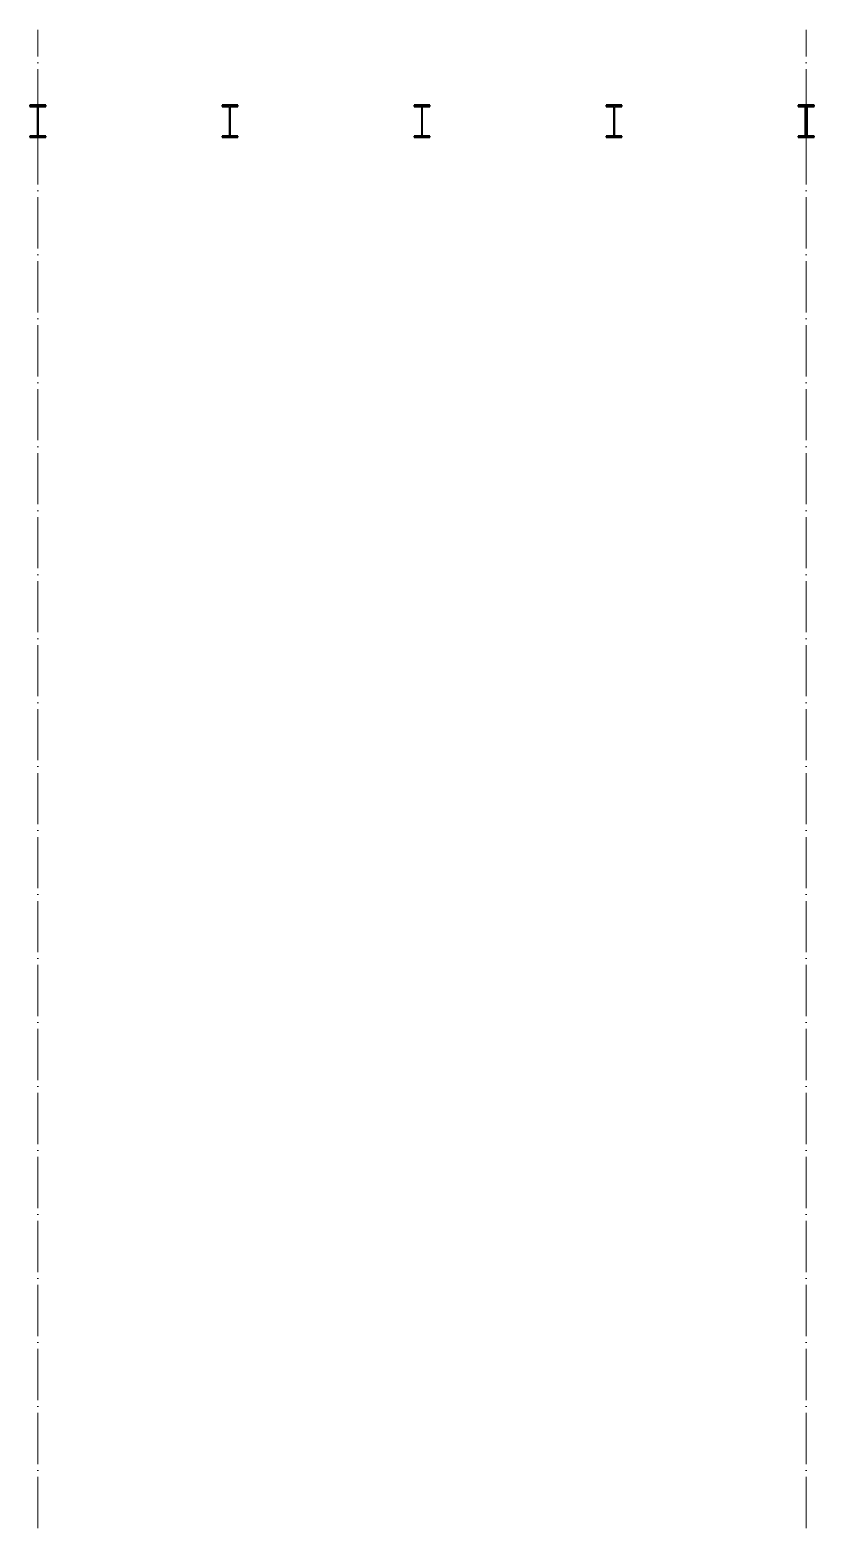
# Model space of a CAD drawing. Header units: millimetres. Extents: x 2655748 to 2694748, y -660716 to -632898.
# Drawn here: x 2655748 to 2661872, y -647284 to -635575 of the extents above; entities that cross this region are included whole.
import ezdxf

# ---------------------------------------------------------------- set-up
doc = ezdxf.new("R2010")
doc.units = ezdxf.units.MM
doc.header["$LTSCALE"] = 20
doc.linetypes.add('_ШПТ__20_т__2_5__Линия сетки', pattern=[25, 20, -2.5, 0, -2.5])
doc.linetypes.add('CENTER', pattern=[50.8, 31.75, -6.35, 6.35, -6.35])
doc.layers.add('Каркас несущий', color=7, linetype='Continuous', lineweight=18, true_color=0x800040)
doc.layers.add('ОСИ', color=251, linetype='CENTER', lineweight=18)
doc.layers.add('Стены', color=7, linetype='Continuous', lineweight=18)

# ---------------------------------------------------------------- blocks, each defined once
blk = doc.blocks.new('250_Балка_Двутавр_ГОСТ Р 57837-2017 - 25Б1-1235182-_О__Р__2-2_')
at = {"layer": 'Каркас несущий', "color": 7, "lineweight": 40}
for p, q in [((62, 8468), (-62, 8468)), ((-62, 8468), (-62, 8460)), ((-62, 8460), (-2.5, 8460)), ((-2.5, 8460), (-2.5, 8228)), ((2.5, 8228), (2.5, 8460)), ((2.5, 8460), (62, 8460)), ((62, 8460), (62, 8468)), ((-2.5, 8228), (-62, 8228)), ((-62, 8228), (-62, 8220)), ((-62, 8220), (62, 8220)), ((62, 8228), (2.5, 8228)), ((62, 8220), (62, 8228))]:
    blk.add_line(p, q, dxfattribs=at)
blk = doc.blocks.new('250_Балка_Двутавр_ГОСТ Р 57837-2017 - 25Б1-1235184-_О__Р__2-2_')
at = {"layer": 'Каркас несущий', "color": 7, "lineweight": 40}
for p, q in [((1562, 8468), (1438, 8468)), ((1438, 8468), (1438, 8460)), ((1438, 8460), (1497.5, 8460)), ((1497.5, 8460), (1497.5, 8228)), ((1502.5, 8228), (1502.5, 8460)), ((1502.5, 8460), (1562, 8460)), ((1562, 8460), (1562, 8468)), ((1497.5, 8228), (1438, 8228)), ((1438, 8228), (1438, 8220)), ((1438, 8220), (1562, 8220)), ((1562, 8228), (1502.5, 8228)), ((1562, 8220), (1562, 8228))]:
    blk.add_line(p, q, dxfattribs=at)
blk = doc.blocks.new('250_Балка_Двутавр_ГОСТ Р 57837-2017 - 25Б1-1235185-_О__Р__2-2_')
at = {"layer": 'Каркас несущий', "color": 7, "lineweight": 40}
for p, q in [((3062, 8468), (2938, 8468)), ((2938, 8468), (2938, 8460)), ((2938, 8460), (2997.5, 8460)), ((2997.5, 8460), (2997.5, 8228)), ((3002.5, 8228), (3002.5, 8460)), ((3002.5, 8460), (3062, 8460)), ((3062, 8460), (3062, 8468)), ((2997.5, 8228), (2938, 8228)), ((2938, 8228), (2938, 8220)), ((2938, 8220), (3062, 8220)), ((3062, 8228), (3002.5, 8228)), ((3062, 8220), (3062, 8228))]:
    blk.add_line(p, q, dxfattribs=at)
blk = doc.blocks.new('250_Балка_Двутавр_ГОСТ Р 57837-2017 - 25Б1-1235186-_О__Р__2-2_')
at = {"layer": 'Каркас несущий', "color": 7, "lineweight": 40}
for p, q in [((4562, 8468), (4438, 8468)), ((4438, 8468), (4438, 8460)), ((4438, 8460), (4497.5, 8460)), ((4497.5, 8460), (4497.5, 8228)), ((4502.5, 8228), (4502.5, 8460)), ((4502.5, 8460), (4562, 8460)), ((4562, 8460), (4562, 8468)), ((4497.5, 8228), (4438, 8228)), ((4438, 8228), (4438, 8220)), ((4438, 8220), (4562, 8220)), ((4562, 8228), (4502.5, 8228)), ((4562, 8220), (4562, 8228))]:
    blk.add_line(p, q, dxfattribs=at)
blk = doc.blocks.new('250_Балка_Двутавр_ГОСТ Р 57837-2017 - 25Б1-1235183-_О__Р__2-2_')
at = {"layer": 'Каркас несущий', "color": 7, "lineweight": 40}
for p, q in [((6062, 8468), (5938, 8468)), ((5938, 8468), (5938, 8460)), ((5938, 8460), (5997.5, 8460)), ((5997.5, 8460), (5997.5, 8228)), ((6002.5, 8228), (6002.5, 8460)), ((6002.5, 8460), (6062, 8460)), ((6062, 8460), (6062, 8468)), ((5997.5, 8228), (5938, 8228)), ((5938, 8228), (5938, 8220)), ((5938, 8220), (6062, 8220)), ((6062, 8228), (6002.5, 8228)), ((6062, 8220), (6062, 8228))]:
    blk.add_line(p, q, dxfattribs=at)

msp = doc.modelspace()

# ---------------------------------------------------------------- linework, layer by layer
at = {"layer": 'ОСИ', "linetype": '_ШПТ__20_т__2_5__Линия сетки'}
for p, q in [((2655810.3, -647284.1), (2655810.3, -635575)), ((2661810.3, -647284.1), (2661810.3, -635575))]:
    msp.add_line(p, q, dxfattribs=at)
at = {"layer": 'Стены'}
for p, q in [((2661800.3, -636403.9), (2661800.3, -636171.9)), ((2661820.3, -636171.9), (2661820.3, -636403.9))]:
    msp.add_line(p, q, dxfattribs=at)

# ---------------------------------------------------------------- block references
at = {"layer": 'Каркас несущий', "color": 7}
for name in ['250_Балка_Двутавр_ГОСТ Р 57837-2017 - 25Б1-1235182-_О__Р__2-2_', '250_Балка_Двутавр_ГОСТ Р 57837-2017 - 25Б1-1235184-_О__Р__2-2_', '250_Балка_Двутавр_ГОСТ Р 57837-2017 - 25Б1-1235185-_О__Р__2-2_', '250_Балка_Двутавр_ГОСТ Р 57837-2017 - 25Б1-1235186-_О__Р__2-2_', '250_Балка_Двутавр_ГОСТ Р 57837-2017 - 25Б1-1235183-_О__Р__2-2_']:
    msp.add_blockref(name, (2655810.3, -644631.9), dxfattribs=at)

doc.saveas('drawing.dxf')
